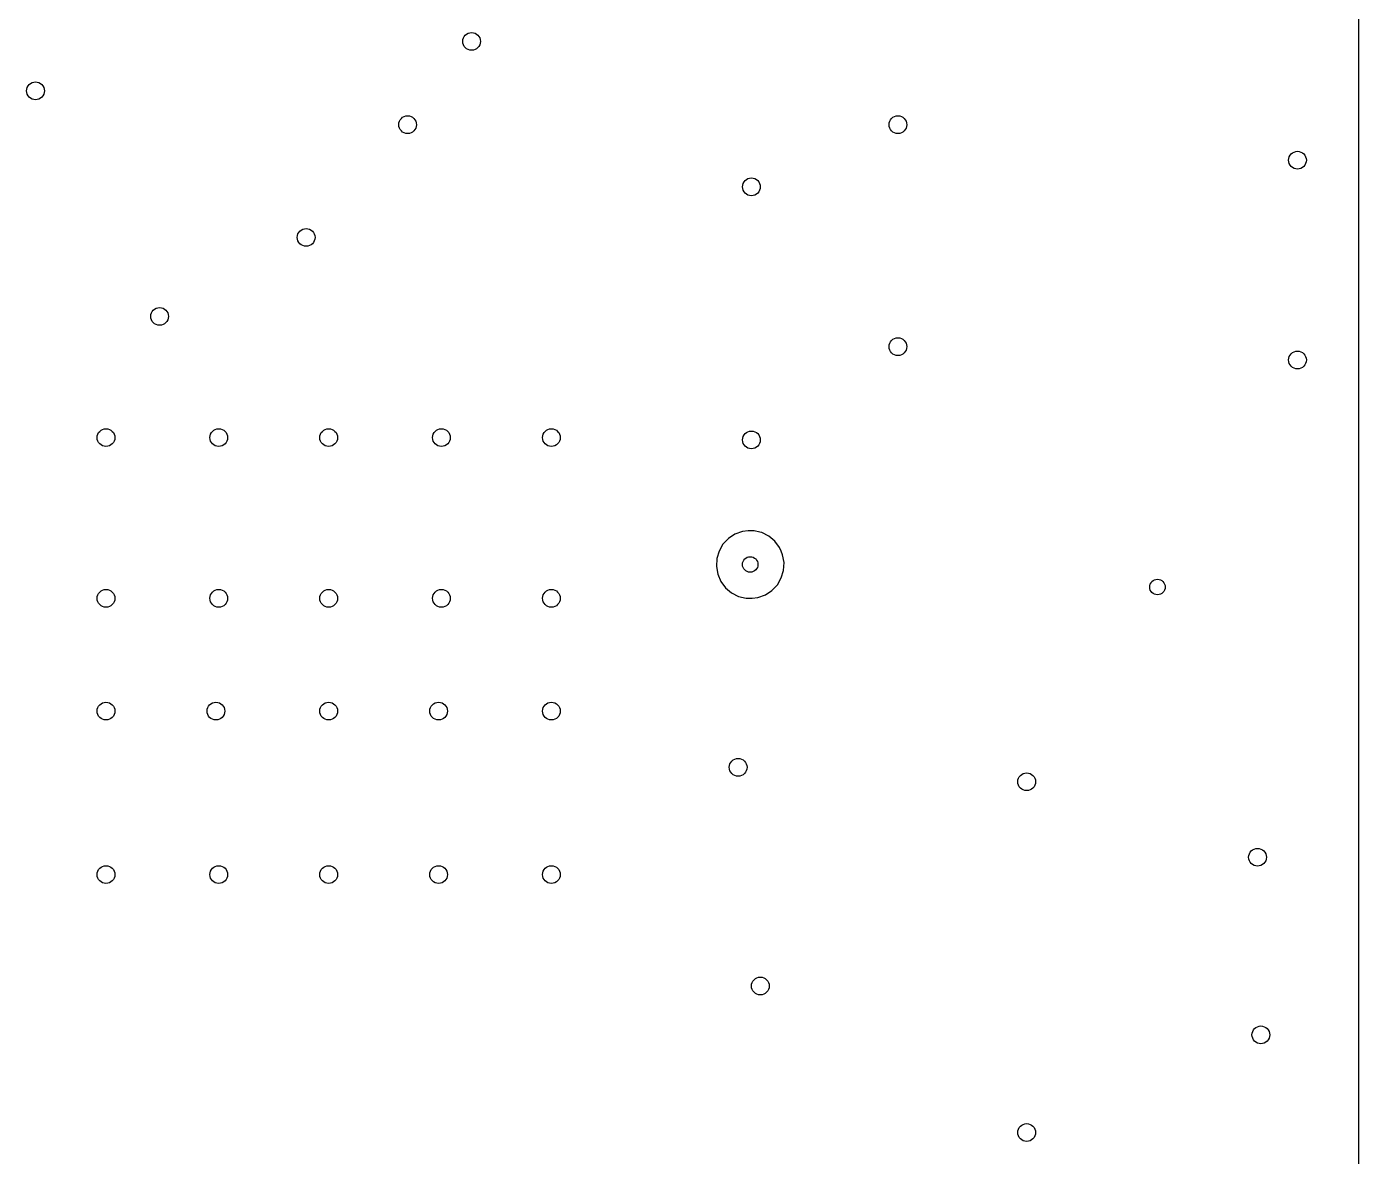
# Model space of a CAD drawing. Extents: x 0.02 to 3.98, y 0.02 to 3.98.
# Drawn here: x 2.797 to 3.978, y 1.995 to 2.997 of the extents above; entities that cross this region are included whole.
import ezdxf

# ---------------------------------------------------------------- set-up
doc = ezdxf.new("R2010")
doc.units = 0
doc.header["$MEASUREMENT"] = 0
doc.layers.add('BLACK', color=7, linetype='CONTINUOUS')

msp = doc.modelspace()

# ---------------------------------------------------------------- linework, layer by layer
at = {"layer": 'BLACK', "linetype": 'CONTINUOUS'}
for p, q in [((3.97817, 3.97427), (3.97817, 0.025728)), ((3.41947, 2.54303), (3.41468, 2.53795)), ((3.42531, 2.54687), (3.41947, 2.54303)), ((3.41947, 2.54303), (3.41947, 2.54303)), ((3.43187, 2.54926), (3.42531, 2.54687)), ((3.43706, 2.54986), (3.43187, 2.54926)), ((3.43187, 2.54926), (3.43187, 2.54926)), ((3.43187, 2.54926), (3.43187, 2.54926)), ((3.44229, 2.54986), (3.43706, 2.54986)), ((3.44738, 2.54865), (3.44229, 2.54986)), ((3.44908, 2.54825), (3.44738, 2.54865)), ((3.45532, 2.54512), (3.44908, 2.54825)), ((3.44908, 2.54825), (3.44908, 2.54825)), ((3.46067, 2.54063), (3.45532, 2.54512)), ((3.46484, 2.53503), (3.46067, 2.54063)), ((3.46067, 2.54063), (3.46067, 2.54063)), ((3.41119, 2.53191), (3.40919, 2.52522)), ((3.41468, 2.53795), (3.41119, 2.53191)), ((3.41468, 2.53795), (3.41468, 2.53795)), ((3.46619, 2.53191), (3.46484, 2.53503)), ((3.46484, 2.53503), (3.46484, 2.53503)), ((3.4676, 2.52862), (3.46619, 2.53191)), ((3.46881, 2.52175), (3.4676, 2.52862)), ((3.40919, 2.52522), (3.40879, 2.51825)), ((3.40879, 2.51825), (3.41, 2.51138)), ((3.40919, 2.52522), (3.40919, 2.52522)), ((3.46841, 2.51478), (3.46881, 2.52175)), ((3.41, 2.51138), (3.41276, 2.50497)), ((3.41276, 2.50497), (3.41276, 2.50497)), ((3.41276, 2.50497), (3.41693, 2.49937)), ((3.46292, 2.50205), (3.46641, 2.50809)), ((3.46641, 2.50809), (3.46841, 2.51478)), ((3.41693, 2.49937), (3.41693, 2.49937)), ((3.41693, 2.49937), (3.42228, 2.49488)), ((3.42228, 2.49488), (3.42228, 2.49488)), ((3.42228, 2.49488), (3.42228, 2.49488)), ((3.42228, 2.49488), (3.42852, 2.49175)), ((3.44573, 2.49074), (3.45229, 2.49313)), ((3.45229, 2.49313), (3.45813, 2.49697)), ((3.45813, 2.49697), (3.46292, 2.50205)), ((3.42852, 2.49175), (3.43531, 2.49014)), ((3.43531, 2.49014), (3.43531, 2.49014)), ((3.43531, 2.49014), (3.44054, 2.49014)), ((3.44054, 2.49014), (3.44573, 2.49074)), ((3.44054, 2.49014), (3.44054, 2.49014))]:
    msp.add_line(p, q, dxfattribs=at)
at = {"layer": 'BLACK'}
for centre, radius in [((3.19173, 2.98386), 0.007874), ((2.805, 2.94), 0.007874), ((3.135, 2.91), 0.007874), ((3.56984, 2.91), 0.007874), ((3.92417, 2.8785), 0.007874), ((3.43992, 2.85488), 0.007874), ((3.045, 2.81), 0.007874), ((2.915, 2.74), 0.007874), ((3.56984, 2.71315), 0.007874), ((3.92417, 2.70134), 0.007874), ((2.8675, 2.6325), 0.007874), ((2.9675, 2.6325), 0.007874), ((3.065, 2.6325), 0.007874), ((3.165, 2.6325), 0.007874), ((3.2625, 2.6325), 0.007874), ((3.43992, 2.63047), 0.007874), ((3.4388, 2.52), 0.00689), ((3.8, 2.5), 0.00689), ((2.8675, 2.49), 0.007874), ((2.9675, 2.49), 0.007874), ((3.065, 2.49), 0.007874), ((3.165, 2.49), 0.007874), ((3.2625, 2.49), 0.007874), ((2.8675, 2.39), 0.007874), ((2.965, 2.39), 0.007874), ((3.065, 2.39), 0.007874), ((3.1625, 2.39), 0.007874), ((3.2625, 2.39), 0.007874), ((3.42813, 2.34013), 0.007874), ((3.68402, 2.32732), 0.007874), ((3.88874, 2.26039), 0.007874), ((2.8675, 2.245), 0.007874), ((2.9675, 2.245), 0.007874), ((3.065, 2.245), 0.007874), ((3.1625, 2.245), 0.007874), ((3.2625, 2.245), 0.007874), ((3.4478, 2.14622), 0.007874), ((3.89169, 2.10291), 0.007874), ((3.68402, 2.0163), 0.007874)]:
    msp.add_circle(centre, radius, dxfattribs=at)

doc.saveas('drawing.dxf')
